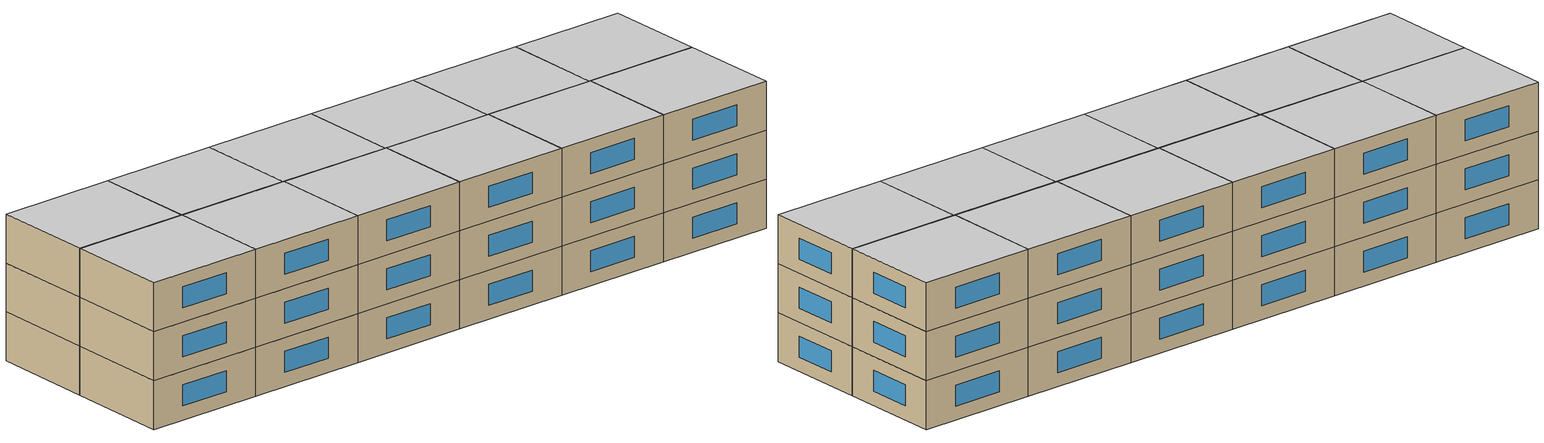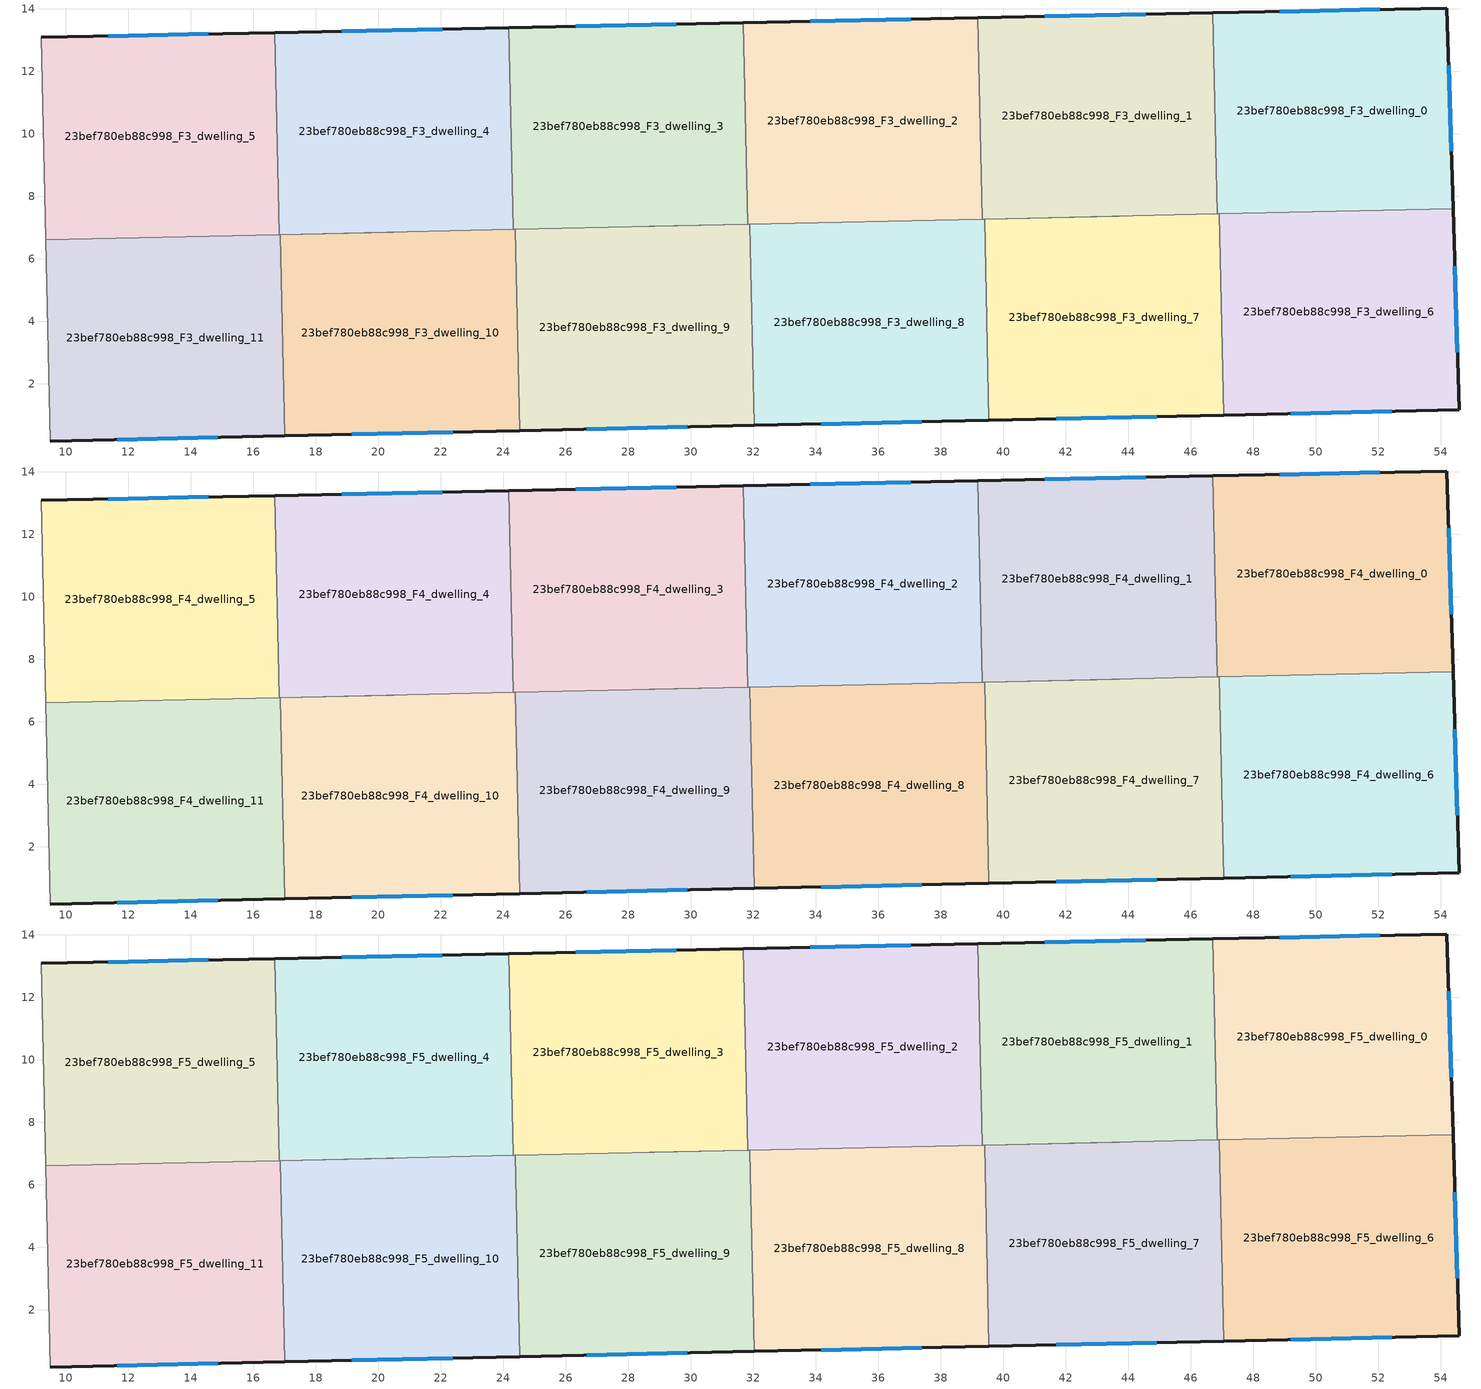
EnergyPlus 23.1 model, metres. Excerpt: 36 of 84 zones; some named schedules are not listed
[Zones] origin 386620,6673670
23bef780eb88c998_F3_dwelling_0
 floor to 23bef780eb88c998_F2_dwelling_0 (EU_floor_Construction): 54.2,14.03 54.4,7.6 46.84,7.44 46.7,13.87 z9
 wall outside (EU_wall_Construction): 54.4,7.6 54.2,14.03 46.7,13.87 z9:12
 wall to 23bef780eb88c998_F3_dwelling_1 (EU_wall_Construction): 46.7,13.87 46.84,7.44 z9:12
 wall to 23bef780eb88c998_F3_dwelling_6 (EU_wall_Construction): 46.91,7.44 54.4,7.6 z9:12
 wall to 23bef780eb88c998_F3_dwelling_7 (EU_wall_Construction): 46.84,7.44 46.91,7.44 z9:12
 window (EU_Window_Construction): 52.06,13.98 48.84,13.91 / 54.34,9.44 54.25,12.19 z9.86:11.14
23bef780eb88c998_F3_dwelling_1
 floor to 23bef780eb88c998_F2_dwelling_1 (EU_floor_Construction): 46.7,13.87 46.84,7.44 39.33,7.27 39.19,13.71 z9
 wall outside (EU_wall_Construction): 46.7,13.87 39.19,13.71 z9:12
 wall to 23bef780eb88c998_F3_dwelling_2 (EU_wall_Construction): 39.19,13.71 39.33,7.27 z9:12
 wall to 23bef780eb88c998_F3_dwelling_7 (EU_wall_Construction): 39.4,7.27 46.84,7.44 z9:12
 wall to 23bef780eb88c998_F3_dwelling_8 (EU_wall_Construction): 39.33,7.27 39.4,7.27 z9:12
 window (EU_Window_Construction): 44.56,13.82 41.34,13.76 z9.86:11.14
23bef780eb88c998_F3_dwelling_10
 floor to 23bef780eb88c998_F2_dwelling_10 (EU_floor_Construction): 24.39,6.94 24.53,0.5 17.02,0.34 16.88,6.78 z9
 wall outside (EU_wall_Construction): 17.02,0.34 24.53,0.5 z9:12
 wall to 23bef780eb88c998_F3_dwelling_11 (EU_wall_Construction): 16.88,6.78 17.02,0.34 z9:12
 wall to 23bef780eb88c998_F3_dwelling_9 (EU_wall_Construction): 24.53,0.5 24.39,6.94 z9:12
 wall to 23bef780eb88c998_F3_dwelling_4 (EU_wall_Construction): 24.33,6.94 16.88,6.78 z9:12
 wall to 23bef780eb88c998_F3_dwelling_3 (EU_wall_Construction): 24.39,6.94 24.33,6.94 z9:12
 window (EU_Window_Construction): 19.16,0.38 22.38,0.45 z9.86:11.14
23bef780eb88c998_F3_dwelling_11
 floor to 23bef780eb88c998_F2_dwelling_11 (EU_floor_Construction): 16.88,6.78 17.02,0.34 9.51,0.17 9.37,6.61 z9
 wall outside (EU_wall_Construction): 9.51,0.17 17.02,0.34 z9:12
 wall adiabatic (EU_wall_Construction): 9.37,6.61 9.51,0.17 / 20.51,6.86 16.88,6.78 / 20.51,6.86 16.88,6.78 z9:12
 wall to 23bef780eb88c998_F3_dwelling_5 (EU_wall_Construction): 16.84,6.78 9.37,6.61 z9:12
 wall to 23bef780eb88c998_F3_dwelling_4 (EU_wall_Construction): 16.88,6.78 16.84,6.78 z9:12
 window (EU_Window_Construction): 11.66,0.22 14.87,0.29 z9.86:11.14
23bef780eb88c998_F3_dwelling_2
 floor to 23bef780eb88c998_F2_dwelling_2 (EU_floor_Construction): 39.19,13.71 39.33,7.27 31.83,7.11 31.68,13.55 z9
 wall outside (EU_wall_Construction): 39.19,13.71 31.68,13.55 z9:12
 wall to 23bef780eb88c998_F3_dwelling_3 (EU_wall_Construction): 31.68,13.55 31.83,7.11 z9:12
 wall to 23bef780eb88c998_F3_dwelling_8 (EU_wall_Construction): 31.83,7.11 39.33,7.27 z9:12
 window (EU_Window_Construction): 37.04,13.67 33.83,13.6 z9.86:11.14
23bef780eb88c998_F3_dwelling_3
 floor to 23bef780eb88c998_F2_dwelling_3 (EU_floor_Construction): 31.68,13.55 31.83,7.11 24.33,6.94 24.19,13.4 z9
 wall outside (EU_wall_Construction): 31.68,13.55 24.19,13.4 z9:12
 wall to 23bef780eb88c998_F3_dwelling_4 (EU_wall_Construction): 24.19,13.4 24.33,6.94 z9:12
 wall to 23bef780eb88c998_F3_dwelling_9 (EU_wall_Construction): 24.39,6.94 31.83,7.11 z9:12
 window (EU_Window_Construction): 29.54,13.51 26.33,13.44 z9.86:11.14
23bef780eb88c998_F3_dwelling_4
 floor to 23bef780eb88c998_F2_dwelling_4 (EU_floor_Construction): 24.19,13.4 24.33,6.94 16.84,6.78 16.7,13.24 z9
 wall outside (EU_wall_Construction): 24.19,13.4 16.7,13.24 z9:12
 wall to 23bef780eb88c998_F3_dwelling_5 (EU_wall_Construction): 16.7,13.24 16.84,6.78 z9:12
 window (EU_Window_Construction): 22.05,13.35 18.84,13.28 z9.86:11.14
23bef780eb88c998_F3_dwelling_5
 floor to 23bef780eb88c998_F2_dwelling_5 (EU_floor_Construction): 16.7,13.24 16.84,6.78 9.37,6.61 9.22,13.08 z9
 wall outside (EU_wall_Construction): 16.7,13.24 9.22,13.08 z9:12
 wall adiabatic (EU_wall_Construction): 9.22,13.08 9.37,6.61 z9:12
 window (EU_Window_Construction): 14.56,13.2 11.36,13.13 z9.86:11.14
23bef780eb88c998_F3_dwelling_6
 floor to 23bef780eb88c998_F2_dwelling_6 (EU_floor_Construction): 54.4,7.6 54.59,1.16 47.06,1 46.91,7.44 z9
 wall outside (EU_wall_Construction): 47.06,1 54.59,1.16 54.4,7.6 z9:12
 wall to 23bef780eb88c998_F3_dwelling_7 (EU_wall_Construction): 46.91,7.44 47.06,1 z9:12
 window (EU_Window_Construction): 54.54,3 54.45,5.76 / 49.21,1.05 52.44,1.12 z9.86:11.14
23bef780eb88c998_F3_dwelling_7
 floor to 23bef780eb88c998_F2_dwelling_7 (EU_floor_Construction): 46.91,7.44 47.06,1 39.55,0.83 39.4,7.27 z9
 wall outside (EU_wall_Construction): 39.55,0.83 47.06,1 z9:12
 wall to 23bef780eb88c998_F3_dwelling_8 (EU_wall_Construction): 39.4,7.27 39.55,0.83 z9:12
 window (EU_Window_Construction): 41.69,0.88 44.91,0.95 z9.86:11.14
23bef780eb88c998_F3_dwelling_8
 floor to 23bef780eb88c998_F2_dwelling_8 (EU_floor_Construction): 39.4,7.27 39.55,0.83 32.04,0.67 31.9,7.11 z9
 wall outside (EU_wall_Construction): 32.04,0.67 39.55,0.83 z9:12
 wall to 23bef780eb88c998_F3_dwelling_9 (EU_wall_Construction): 31.83,7.11 31.9,7.11 32.04,0.67 z9:12
 wall adiabatic (EU_wall_Construction): 43.72,7.37 39.4,7.27 / 31.83,7.11 28.67,7.04 / 31.83,7.11 28.67,7.04 / 43.72,7.37 39.4,7.27 z9:12
 window (EU_Window_Construction): 34.18,0.71 37.4,0.79 z9.86:11.14
23bef780eb88c998_F3_dwelling_9
 floor to 23bef780eb88c998_F2_dwelling_9 (EU_floor_Construction): 31.9,7.11 32.04,0.67 24.53,0.5 24.39,6.94 z9
 wall outside (EU_wall_Construction): 24.53,0.5 32.04,0.67 z9:12
 window (EU_Window_Construction): 26.67,0.55 29.89,0.62 z9.86:11.14
23bef780eb88c998_F4_dwelling_0
 floor to 23bef780eb88c998_F3_dwelling_0 (EU_floor_Construction): 54.2,14.03 54.4,7.6 46.84,7.44 46.7,13.87 z12
 wall outside (EU_wall_Construction): 54.4,7.6 54.2,14.03 46.7,13.87 z12:15
 wall to 23bef780eb88c998_F4_dwelling_1 (EU_wall_Construction): 46.7,13.87 46.84,7.44 z12:15
 wall to 23bef780eb88c998_F4_dwelling_6 (EU_wall_Construction): 46.91,7.44 54.4,7.6 z12:15
 wall to 23bef780eb88c998_F4_dwelling_7 (EU_wall_Construction): 46.84,7.44 46.91,7.44 z12:15
 window (EU_Window_Construction): 52.06,13.98 48.84,13.91 / 54.34,9.44 54.25,12.19 z12.86:14.14
23bef780eb88c998_F4_dwelling_1
 floor to 23bef780eb88c998_F3_dwelling_1 (EU_floor_Construction): 46.7,13.87 46.84,7.44 39.33,7.27 39.19,13.71 z12
 wall outside (EU_wall_Construction): 46.7,13.87 39.19,13.71 z12:15
 wall to 23bef780eb88c998_F4_dwelling_2 (EU_wall_Construction): 39.19,13.71 39.33,7.27 z12:15
 wall to 23bef780eb88c998_F4_dwelling_7 (EU_wall_Construction): 39.4,7.27 46.84,7.44 z12:15
 wall to 23bef780eb88c998_F4_dwelling_8 (EU_wall_Construction): 39.33,7.27 39.4,7.27 z12:15
 window (EU_Window_Construction): 44.56,13.82 41.34,13.76 z12.86:14.14
23bef780eb88c998_F4_dwelling_10
 floor to 23bef780eb88c998_F3_dwelling_10 (EU_floor_Construction): 24.39,6.94 24.53,0.5 17.02,0.34 16.88,6.78 z12
 wall outside (EU_wall_Construction): 17.02,0.34 24.53,0.5 z12:15
 wall to 23bef780eb88c998_F4_dwelling_11 (EU_wall_Construction): 16.88,6.78 17.02,0.34 z12:15
 wall to 23bef780eb88c998_F4_dwelling_9 (EU_wall_Construction): 24.53,0.5 24.39,6.94 z12:15
 wall to 23bef780eb88c998_F4_dwelling_4 (EU_wall_Construction): 24.33,6.94 16.88,6.78 z12:15
 wall to 23bef780eb88c998_F4_dwelling_3 (EU_wall_Construction): 24.39,6.94 24.33,6.94 z12:15
 window (EU_Window_Construction): 19.16,0.38 22.38,0.45 z12.86:14.14
23bef780eb88c998_F4_dwelling_11
 floor to 23bef780eb88c998_F3_dwelling_11 (EU_floor_Construction): 16.88,6.78 17.02,0.34 9.51,0.17 9.37,6.61 z12
 wall outside (EU_wall_Construction): 9.51,0.17 17.02,0.34 z12:15
 wall adiabatic (EU_wall_Construction): 9.37,6.61 9.51,0.17 / 20.51,6.86 16.88,6.78 / 20.51,6.86 16.88,6.78 z12:15
 wall to 23bef780eb88c998_F4_dwelling_5 (EU_wall_Construction): 16.84,6.78 9.37,6.61 z12:15
 wall to 23bef780eb88c998_F4_dwelling_4 (EU_wall_Construction): 16.88,6.78 16.84,6.78 z12:15
 window (EU_Window_Construction): 11.66,0.22 14.87,0.29 z12.86:14.14
23bef780eb88c998_F4_dwelling_2
 floor to 23bef780eb88c998_F3_dwelling_2 (EU_floor_Construction): 39.19,13.71 39.33,7.27 31.83,7.11 31.68,13.55 z12
 wall outside (EU_wall_Construction): 39.19,13.71 31.68,13.55 z12:15
 wall to 23bef780eb88c998_F4_dwelling_3 (EU_wall_Construction): 31.68,13.55 31.83,7.11 z12:15
 wall to 23bef780eb88c998_F4_dwelling_8 (EU_wall_Construction): 31.83,7.11 39.33,7.27 z12:15
 window (EU_Window_Construction): 37.04,13.67 33.83,13.6 z12.86:14.14
23bef780eb88c998_F4_dwelling_3
 floor to 23bef780eb88c998_F3_dwelling_3 (EU_floor_Construction): 31.68,13.55 31.83,7.11 24.33,6.94 24.19,13.4 z12
 wall outside (EU_wall_Construction): 31.68,13.55 24.19,13.4 z12:15
 wall to 23bef780eb88c998_F4_dwelling_4 (EU_wall_Construction): 24.19,13.4 24.33,6.94 z12:15
 wall to 23bef780eb88c998_F4_dwelling_9 (EU_wall_Construction): 24.39,6.94 31.83,7.11 z12:15
 window (EU_Window_Construction): 29.54,13.51 26.33,13.44 z12.86:14.14
23bef780eb88c998_F4_dwelling_4
 floor to 23bef780eb88c998_F3_dwelling_4 (EU_floor_Construction): 24.19,13.4 24.33,6.94 16.84,6.78 16.7,13.24 z12
 wall outside (EU_wall_Construction): 24.19,13.4 16.7,13.24 z12:15
 wall to 23bef780eb88c998_F4_dwelling_5 (EU_wall_Construction): 16.7,13.24 16.84,6.78 z12:15
 window (EU_Window_Construction): 22.05,13.35 18.84,13.28 z12.86:14.14
23bef780eb88c998_F4_dwelling_5
 floor to 23bef780eb88c998_F3_dwelling_5 (EU_floor_Construction): 16.7,13.24 16.84,6.78 9.37,6.61 9.22,13.08 z12
 wall outside (EU_wall_Construction): 16.7,13.24 9.22,13.08 z12:15
 wall adiabatic (EU_wall_Construction): 9.22,13.08 9.37,6.61 z12:15
 window (EU_Window_Construction): 14.56,13.2 11.36,13.13 z12.86:14.14
23bef780eb88c998_F4_dwelling_6
 floor to 23bef780eb88c998_F3_dwelling_6 (EU_floor_Construction): 54.4,7.6 54.59,1.16 47.06,1 46.91,7.44 z12
 wall outside (EU_wall_Construction): 47.06,1 54.59,1.16 54.4,7.6 z12:15
 wall to 23bef780eb88c998_F4_dwelling_7 (EU_wall_Construction): 46.91,7.44 47.06,1 z12:15
 window (EU_Window_Construction): 54.54,3 54.45,5.76 / 49.21,1.05 52.44,1.12 z12.86:14.14
23bef780eb88c998_F4_dwelling_7
 floor to 23bef780eb88c998_F3_dwelling_7 (EU_floor_Construction): 46.91,7.44 47.06,1 39.55,0.83 39.4,7.27 z12
 wall outside (EU_wall_Construction): 39.55,0.83 47.06,1 z12:15
 wall to 23bef780eb88c998_F4_dwelling_8 (EU_wall_Construction): 39.4,7.27 39.55,0.83 z12:15
 window (EU_Window_Construction): 41.69,0.88 44.91,0.95 z12.86:14.14
23bef780eb88c998_F4_dwelling_8
 floor to 23bef780eb88c998_F3_dwelling_8 (EU_floor_Construction): 39.4,7.27 39.55,0.83 32.04,0.67 31.9,7.11 z12
 wall outside (EU_wall_Construction): 32.04,0.67 39.55,0.83 z12:15
 wall to 23bef780eb88c998_F4_dwelling_9 (EU_wall_Construction): 31.83,7.11 31.9,7.11 32.04,0.67 z12:15
 wall adiabatic (EU_wall_Construction): 43.72,7.37 39.4,7.27 / 31.83,7.11 28.67,7.04 / 31.83,7.11 28.67,7.04 / 43.72,7.37 39.4,7.27 z12:15
 window (EU_Window_Construction): 34.18,0.71 37.4,0.79 z12.86:14.14
23bef780eb88c998_F4_dwelling_9
 floor to 23bef780eb88c998_F3_dwelling_9 (EU_floor_Construction): 31.9,7.11 32.04,0.67 24.53,0.5 24.39,6.94 z12
 wall outside (EU_wall_Construction): 24.53,0.5 32.04,0.67 z12:15
 window (EU_Window_Construction): 26.67,0.55 29.89,0.62 z12.86:14.14
23bef780eb88c998_F5_dwelling_0
 floor to 23bef780eb88c998_F4_dwelling_0 (EU_floor_Construction): 54.2,14.03 54.4,7.6 46.84,7.44 46.7,13.87 z15
 wall outside (EU_wall_Construction): 54.4,7.6 54.2,14.03 46.7,13.87 z15:18
 wall to 23bef780eb88c998_F5_dwelling_1 (EU_wall_Construction): 46.7,13.87 46.84,7.44 z15:18
 wall to 23bef780eb88c998_F5_dwelling_6 (EU_wall_Construction): 46.91,7.44 54.4,7.6 z15:18
 wall to 23bef780eb88c998_F5_dwelling_7 (EU_wall_Construction): 46.84,7.44 46.91,7.44 z15:18
 window (EU_Window_Construction): 52.06,13.98 48.84,13.91 / 54.34,9.44 54.25,12.19 z15.86:17.14
 ceiling to 23bef780eb88c998_F6_dwelling_0 (EU_floor_Construction): 54.4,7.6 54.2,14.03 46.7,13.87 46.84,7.44 z18
23bef780eb88c998_F5_dwelling_1
 floor to 23bef780eb88c998_F4_dwelling_1 (EU_floor_Construction): 46.7,13.87 46.84,7.44 39.33,7.27 39.19,13.71 z15
 wall outside (EU_wall_Construction): 46.7,13.87 39.19,13.71 z15:18
 wall to 23bef780eb88c998_F5_dwelling_2 (EU_wall_Construction): 39.19,13.71 39.33,7.27 z15:18
 wall to 23bef780eb88c998_F5_dwelling_7 (EU_wall_Construction): 39.4,7.27 46.84,7.44 z15:18
 wall to 23bef780eb88c998_F5_dwelling_8 (EU_wall_Construction): 39.33,7.27 39.4,7.27 z15:18
 window (EU_Window_Construction): 44.56,13.82 41.34,13.76 z15.86:17.14
 ceiling to 23bef780eb88c998_F6_dwelling_1 (EU_floor_Construction): 46.84,7.44 46.7,13.87 39.19,13.71 39.33,7.27 z18
23bef780eb88c998_F5_dwelling_10
 floor to 23bef780eb88c998_F4_dwelling_10 (EU_floor_Construction): 24.39,6.94 24.53,0.5 17.02,0.34 16.88,6.78 z15
 wall outside (EU_wall_Construction): 17.02,0.34 24.53,0.5 z15:18
 wall to 23bef780eb88c998_F5_dwelling_11 (EU_wall_Construction): 16.88,6.78 17.02,0.34 z15:18
 wall to 23bef780eb88c998_F5_dwelling_9 (EU_wall_Construction): 24.53,0.5 24.39,6.94 z15:18
 wall to 23bef780eb88c998_F5_dwelling_4 (EU_wall_Construction): 24.33,6.94 16.88,6.78 z15:18
 wall to 23bef780eb88c998_F5_dwelling_3 (EU_wall_Construction): 24.39,6.94 24.33,6.94 z15:18
 window (EU_Window_Construction): 19.16,0.38 22.38,0.45 z15.86:17.14
 ceiling to 23bef780eb88c998_F6_dwelling_10 (EU_floor_Construction): 24.53,0.5 24.39,6.94 16.88,6.78 17.02,0.34 z18
23bef780eb88c998_F5_dwelling_11
 floor to 23bef780eb88c998_F4_dwelling_11 (EU_floor_Construction): 16.88,6.78 17.02,0.34 9.51,0.17 9.37,6.61 z15
 wall outside (EU_wall_Construction): 9.51,0.17 17.02,0.34 z15:18
 wall adiabatic (EU_wall_Construction): 9.37,6.61 9.51,0.17 / 20.51,6.86 16.88,6.78 / 20.51,6.86 16.88,6.78 z15:18
 wall to 23bef780eb88c998_F5_dwelling_5 (EU_wall_Construction): 16.84,6.78 9.37,6.61 z15:18
 wall to 23bef780eb88c998_F5_dwelling_4 (EU_wall_Construction): 16.88,6.78 16.84,6.78 z15:18
 window (EU_Window_Construction): 11.66,0.22 14.87,0.29 z15.86:17.14
 ceiling to 23bef780eb88c998_F6_dwelling_11 (EU_floor_Construction): 17.02,0.34 16.88,6.78 9.37,6.61 9.51,0.17 z18
23bef780eb88c998_F5_dwelling_2
 floor to 23bef780eb88c998_F4_dwelling_2 (EU_floor_Construction): 39.19,13.71 39.33,7.27 31.83,7.11 31.68,13.55 z15
 wall outside (EU_wall_Construction): 39.19,13.71 31.68,13.55 z15:18
 wall to 23bef780eb88c998_F5_dwelling_3 (EU_wall_Construction): 31.68,13.55 31.83,7.11 z15:18
 wall to 23bef780eb88c998_F5_dwelling_8 (EU_wall_Construction): 31.83,7.11 39.33,7.27 z15:18
 window (EU_Window_Construction): 37.04,13.67 33.83,13.6 z15.86:17.14
 ceiling to 23bef780eb88c998_F6_dwelling_2 (EU_floor_Construction): 39.33,7.27 39.19,13.71 31.68,13.55 31.83,7.11 z18
23bef780eb88c998_F5_dwelling_3
 floor to 23bef780eb88c998_F4_dwelling_3 (EU_floor_Construction): 31.68,13.55 31.83,7.11 24.33,6.94 24.19,13.4 z15
 wall outside (EU_wall_Construction): 31.68,13.55 24.19,13.4 z15:18
 wall to 23bef780eb88c998_F5_dwelling_4 (EU_wall_Construction): 24.19,13.4 24.33,6.94 z15:18
 wall to 23bef780eb88c998_F5_dwelling_9 (EU_wall_Construction): 24.39,6.94 31.83,7.11 z15:18
 window (EU_Window_Construction): 29.54,13.51 26.33,13.44 z15.86:17.14
 ceiling to 23bef780eb88c998_F6_dwelling_3 (EU_floor_Construction): 31.83,7.11 31.68,13.55 24.19,13.4 24.33,6.94 z18
23bef780eb88c998_F5_dwelling_4
 floor to 23bef780eb88c998_F4_dwelling_4 (EU_floor_Construction): 24.19,13.4 24.33,6.94 16.84,6.78 16.7,13.24 z15
 wall outside (EU_wall_Construction): 24.19,13.4 16.7,13.24 z15:18
 wall to 23bef780eb88c998_F5_dwelling_5 (EU_wall_Construction): 16.7,13.24 16.84,6.78 z15:18
 window (EU_Window_Construction): 22.05,13.35 18.84,13.28 z15.86:17.14
 ceiling to 23bef780eb88c998_F6_dwelling_4 (EU_floor_Construction): 24.33,6.94 24.19,13.4 16.7,13.24 16.84,6.78 z18
23bef780eb88c998_F5_dwelling_5
 floor to 23bef780eb88c998_F4_dwelling_5 (EU_floor_Construction): 16.7,13.24 16.84,6.78 9.37,6.61 9.22,13.08 z15
 wall outside (EU_wall_Construction): 16.7,13.24 9.22,13.08 z15:18
 wall adiabatic (EU_wall_Construction): 9.22,13.08 9.37,6.61 z15:18
 window (EU_Window_Construction): 14.56,13.2 11.36,13.13 z15.86:17.14
 ceiling to 23bef780eb88c998_F6_dwelling_5 (EU_floor_Construction): 16.84,6.78 16.7,13.24 9.22,13.08 9.37,6.61 z18
23bef780eb88c998_F5_dwelling_6
 floor to 23bef780eb88c998_F4_dwelling_6 (EU_floor_Construction): 54.4,7.6 54.59,1.16 47.06,1 46.91,7.44 z15
 wall outside (EU_wall_Construction): 47.06,1 54.59,1.16 54.4,7.6 z15:18
 wall to 23bef780eb88c998_F5_dwelling_7 (EU_wall_Construction): 46.91,7.44 47.06,1 z15:18
 window (EU_Window_Construction): 54.54,3 54.45,5.76 / 49.21,1.05 52.44,1.12 z15.86:17.14
 ceiling to 23bef780eb88c998_F6_dwelling_6 (EU_floor_Construction): 54.59,1.16 54.4,7.6 46.91,7.44 47.06,1 z18
23bef780eb88c998_F5_dwelling_7
 floor to 23bef780eb88c998_F4_dwelling_7 (EU_floor_Construction): 46.91,7.44 47.06,1 39.55,0.83 39.4,7.27 z15
 wall outside (EU_wall_Construction): 39.55,0.83 47.06,1 z15:18
 wall to 23bef780eb88c998_F5_dwelling_8 (EU_wall_Construction): 39.4,7.27 39.55,0.83 z15:18
 window (EU_Window_Construction): 41.69,0.88 44.91,0.95 z15.86:17.14
 ceiling to 23bef780eb88c998_F6_dwelling_7 (EU_floor_Construction): 47.06,1 46.91,7.44 39.4,7.27 39.55,0.83 z18
23bef780eb88c998_F5_dwelling_8
 floor to 23bef780eb88c998_F4_dwelling_8 (EU_floor_Construction): 39.4,7.27 39.55,0.83 32.04,0.67 31.9,7.11 z15
 wall outside (EU_wall_Construction): 32.04,0.67 39.55,0.83 z15:18
 wall to 23bef780eb88c998_F5_dwelling_9 (EU_wall_Construction): 31.83,7.11 31.9,7.11 32.04,0.67 z15:18
 wall adiabatic (EU_wall_Construction): 43.72,7.37 39.4,7.27 / 31.83,7.11 28.67,7.04 / 31.83,7.11 28.67,7.04 / 43.72,7.37 39.4,7.27 z15:18
 window (EU_Window_Construction): 34.18,0.71 37.4,0.79 z15.86:17.14
 ceiling to 23bef780eb88c998_F6_dwelling_8 (EU_floor_Construction): 39.55,0.83 39.4,7.27 31.9,7.11 32.04,0.67 z18
23bef780eb88c998_F5_dwelling_9
 floor to 23bef780eb88c998_F4_dwelling_9 (EU_floor_Construction): 31.9,7.11 32.04,0.67 24.53,0.5 24.39,6.94 z15
 wall outside (EU_wall_Construction): 24.53,0.5 32.04,0.67 z15:18
 window (EU_Window_Construction): 26.67,0.55 29.89,0.62 z15.86:17.14
 ceiling to 23bef780eb88c998_F6_dwelling_9 (EU_floor_Construction): 32.04,0.67 31.9,7.11 24.39,6.94 24.53,0.5 z18
[Building]
EU S2 Campaign: North Axis=0; Terrain=City; Solar Distribution=FullExterior
[Site:Location]
Helsinki-Vantaa.AP: Latitude=60.317; Longitude=24.963; Time Zone=2; Elevation=54.6
[SizingPeriod:WeatherFileDays]
AnnualSizingPeriod: Begin Month=1; Begin Day of Month=1; End Month=12; End Day of Month=31; Day of Week for Start Day=Monday; Use Weather File Daylight Saving Period=No; Use Weather File Rain and Snow Indicators=No
[MATERIAL]
EU_InternalMass_Material: Roughness=MediumRough; Thickness=0.1; Conductivity=1; Density=1800; Specific Heat=900; Thermal Absorptance=0.9; Solar Absorptance=0.7; Visible Absorptance=0.7
[MATERIAL:NOMASS] Roughness=MediumRough; Thermal Absorptance=0.9; Solar Absorptance=0.7; Visible Absorptance=0.7
Name | Thermal Resistance
EU_wall_NoMass | 1.10183
EU_floor_NoMass | 1.70606
[WINDOWMATERIAL:SIMPLEGLAZINGSYSTEM]
EU_Window_SimpleGlazing: UFactor=3.11035; Solar Heat Gain Coefficient=0.8; Visible Transmittance=0.8
[CONSTRUCTION]
EU_wall_Construction: EU_wall_NoMass
EU_floor_Construction: EU_floor_NoMass
EU_Window_Construction: EU_Window_SimpleGlazing
EU_InternalMass_Construction: EU_InternalMass_Material
[ZONE] Type=1; Multiplier=1; Ceiling Height=autocalculate; Floor Area=autocalculate; Part of Total Floor Area=Yes
Name | Volume
23bef780eb88c998_F3_dwelling_0; 23bef780eb88c998_F4_dwelling_0; 23bef780eb88c998_F5_dwelling_0; 23bef780eb88c998_F3_dwelling_2; 23bef780eb88c998_F4_dwelling_2; 23bef780eb88c998_F5_dwelling_2 | 145.155
23bef780eb88c998_F3_dwelling_1; 23bef780eb88c998_F4_dwelling_1; 23bef780eb88c998_F5_dwelling_1 | 145.17
23bef780eb88c998_F3_dwelling_10; 23bef780eb88c998_F4_dwelling_10; 23bef780eb88c998_F5_dwelling_10 | 145.145
23bef780eb88c998_F3_dwelling_11; 23bef780eb88c998_F4_dwelling_11; 23bef780eb88c998_F5_dwelling_11 | 145.158
23bef780eb88c998_F3_dwelling_3; 23bef780eb88c998_F4_dwelling_3; 23bef780eb88c998_F5_dwelling_3 | 145.164
23bef780eb88c998_F3_dwelling_4; 23bef780eb88c998_F4_dwelling_4; 23bef780eb88c998_F5_dwelling_4 | 145.159
23bef780eb88c998_F3_dwelling_5; 23bef780eb88c998_F4_dwelling_5; 23bef780eb88c998_F5_dwelling_5 | 145.162
23bef780eb88c998_F3_dwelling_6; 23bef780eb88c998_F4_dwelling_6; 23bef780eb88c998_F5_dwelling_6 | 145.147
23bef780eb88c998_F3_dwelling_7; 23bef780eb88c998_F4_dwelling_7; 23bef780eb88c998_F5_dwelling_7; 23bef780eb88c998_F3_dwelling_9; 23bef780eb88c998_F4_dwelling_9; 23bef780eb88c998_F5_dwelling_9 | 145.154
23bef780eb88c998_F3_dwelling_8; 23bef780eb88c998_F4_dwelling_8; 23bef780eb88c998_F5_dwelling_8 | 145.123
[INTERNALMASS] Construction=EU_InternalMass_Construction
Name | Zone or ZoneList | Surface Area
23bef780eb88c998_F3_dwelling_0_EU_InternalMass | 23bef780eb88c998_F3_dwelling_0 | 48.3852
23bef780eb88c998_F3_dwelling_1_EU_InternalMass | 23bef780eb88c998_F3_dwelling_1 | 48.3899
23bef780eb88c998_F3_dwelling_2_EU_InternalMass | 23bef780eb88c998_F3_dwelling_2 | 48.3851
23bef780eb88c998_F3_dwelling_3_EU_InternalMass | 23bef780eb88c998_F3_dwelling_3 | 48.3877
23bef780eb88c998_F3_dwelling_4_EU_InternalMass | 23bef780eb88c998_F3_dwelling_4 | 48.3863
23bef780eb88c998_F3_dwelling_5_EU_InternalMass | 23bef780eb88c998_F3_dwelling_5 | 48.3876
23bef780eb88c998_F3_dwelling_6_EU_InternalMass | 23bef780eb88c998_F3_dwelling_6 | 48.3823
23bef780eb88c998_F3_dwelling_7_EU_InternalMass | 23bef780eb88c998_F3_dwelling_7 | 48.3841
23bef780eb88c998_F3_dwelling_8_EU_InternalMass | 23bef780eb88c998_F3_dwelling_8 | 48.3811
23bef780eb88c998_F3_dwelling_9_EU_InternalMass | 23bef780eb88c998_F3_dwelling_9 | 48.3845
23bef780eb88c998_F3_dwelling_10_EU_InternalMass | 23bef780eb88c998_F3_dwelling_10 | 48.3815
23bef780eb88c998_F3_dwelling_11_EU_InternalMass | 23bef780eb88c998_F3_dwelling_11 | 48.3887
23bef780eb88c998_F4_dwelling_0_EU_InternalMass | 23bef780eb88c998_F4_dwelling_0 | 48.3852
23bef780eb88c998_F4_dwelling_1_EU_InternalMass | 23bef780eb88c998_F4_dwelling_1 | 48.3899
23bef780eb88c998_F4_dwelling_2_EU_InternalMass | 23bef780eb88c998_F4_dwelling_2 | 48.3851
23bef780eb88c998_F4_dwelling_3_EU_InternalMass | 23bef780eb88c998_F4_dwelling_3 | 48.3877
23bef780eb88c998_F4_dwelling_4_EU_InternalMass | 23bef780eb88c998_F4_dwelling_4 | 48.3863
23bef780eb88c998_F4_dwelling_5_EU_InternalMass | 23bef780eb88c998_F4_dwelling_5 | 48.3876
23bef780eb88c998_F4_dwelling_6_EU_InternalMass | 23bef780eb88c998_F4_dwelling_6 | 48.3823
23bef780eb88c998_F4_dwelling_7_EU_InternalMass | 23bef780eb88c998_F4_dwelling_7 | 48.3841
23bef780eb88c998_F4_dwelling_8_EU_InternalMass | 23bef780eb88c998_F4_dwelling_8 | 48.3811
23bef780eb88c998_F4_dwelling_9_EU_InternalMass | 23bef780eb88c998_F4_dwelling_9 | 48.3845
23bef780eb88c998_F4_dwelling_10_EU_InternalMass | 23bef780eb88c998_F4_dwelling_10 | 48.3815
23bef780eb88c998_F4_dwelling_11_EU_InternalMass | 23bef780eb88c998_F4_dwelling_11 | 48.3887
23bef780eb88c998_F5_dwelling_0_EU_InternalMass | 23bef780eb88c998_F5_dwelling_0 | 48.3852
23bef780eb88c998_F5_dwelling_1_EU_InternalMass | 23bef780eb88c998_F5_dwelling_1 | 48.3899
23bef780eb88c998_F5_dwelling_2_EU_InternalMass | 23bef780eb88c998_F5_dwelling_2 | 48.3851
23bef780eb88c998_F5_dwelling_3_EU_InternalMass | 23bef780eb88c998_F5_dwelling_3 | 48.3877
23bef780eb88c998_F5_dwelling_4_EU_InternalMass | 23bef780eb88c998_F5_dwelling_4 | 48.3863
23bef780eb88c998_F5_dwelling_5_EU_InternalMass | 23bef780eb88c998_F5_dwelling_5 | 48.3876
23bef780eb88c998_F5_dwelling_6_EU_InternalMass | 23bef780eb88c998_F5_dwelling_6 | 48.3823
23bef780eb88c998_F5_dwelling_7_EU_InternalMass | 23bef780eb88c998_F5_dwelling_7 | 48.3841
23bef780eb88c998_F5_dwelling_8_EU_InternalMass | 23bef780eb88c998_F5_dwelling_8 | 48.3811
23bef780eb88c998_F5_dwelling_9_EU_InternalMass | 23bef780eb88c998_F5_dwelling_9 | 48.3845
23bef780eb88c998_F5_dwelling_10_EU_InternalMass | 23bef780eb88c998_F5_dwelling_10 | 48.3815
23bef780eb88c998_F5_dwelling_11_EU_InternalMass | 23bef780eb88c998_F5_dwelling_11 | 48.3887
[OTHEREQUIPMENT] Fuel Type=Electricity; Design Level Calculation Method=Watts/Area; Power per Zone Floor Area=1; Fraction Latent=0; Fraction Radiant=0; Fraction Lost=0; Carbon Dioxide Generation Rate=0; EndUse Subcategory=EU_Step8_InternalGains
Name | Zone or ZoneList or Space or SpaceList | Schedule
EU_Step8_InternalGain_23bef780eb88c998_F3_dwelling_0_f000 | 23bef780eb88c998_F3_dwelling_0 | EU_Step8_GainSchedule_23bef780eb88c998_F3_dwelling_0_f000
EU_Step8_InternalGain_23bef780eb88c998_F3_dwelling_1_f000 | 23bef780eb88c998_F3_dwelling_1 | EU_Step8_GainSchedule_23bef780eb88c998_F3_dwelling_1_f000
EU_Step8_InternalGain_23bef780eb88c998_F3_dwelling_2_f000 | 23bef780eb88c998_F3_dwelling_2 | EU_Step8_GainSchedule_23bef780eb88c998_F3_dwelling_2_f000
EU_Step8_InternalGain_23bef780eb88c998_F3_dwelling_3_f000 | 23bef780eb88c998_F3_dwelling_3 | EU_Step8_GainSchedule_23bef780eb88c998_F3_dwelling_3_f000
EU_Step8_InternalGain_23bef780eb88c998_F3_dwelling_4_f000 | 23bef780eb88c998_F3_dwelling_4 | EU_Step8_GainSchedule_23bef780eb88c998_F3_dwelling_4_f000
EU_Step8_InternalGain_23bef780eb88c998_F3_dwelling_5_f000 | 23bef780eb88c998_F3_dwelling_5 | EU_Step8_GainSchedule_23bef780eb88c998_F3_dwelling_5_f000
EU_Step8_InternalGain_23bef780eb88c998_F3_dwelling_6_f000 | 23bef780eb88c998_F3_dwelling_6 | EU_Step8_GainSchedule_23bef780eb88c998_F3_dwelling_6_f000
EU_Step8_InternalGain_23bef780eb88c998_F3_dwelling_7_f000 | 23bef780eb88c998_F3_dwelling_7 | EU_Step8_GainSchedule_23bef780eb88c998_F3_dwelling_7_f000
EU_Step8_InternalGain_23bef780eb88c998_F3_dwelling_8_f000 | 23bef780eb88c998_F3_dwelling_8 | EU_Step8_GainSchedule_23bef780eb88c998_F3_dwelling_8_f000
EU_Step8_InternalGain_23bef780eb88c998_F3_dwelling_9_f000 | 23bef780eb88c998_F3_dwelling_9 | EU_Step8_GainSchedule_23bef780eb88c998_F3_dwelling_9_f000
EU_Step8_InternalGain_23bef780eb88c998_F3_dwelling_10_f000 | 23bef780eb88c998_F3_dwelling_10 | EU_Step8_GainSchedule_23bef780eb88c998_F3_dwelling_10_f000
EU_Step8_InternalGain_23bef780eb88c998_F3_dwelling_11_f000 | 23bef780eb88c998_F3_dwelling_11 | EU_Step8_GainSchedule_23bef780eb88c998_F3_dwelling_11_f000
EU_Step8_InternalGain_23bef780eb88c998_F4_dwelling_0_f000 | 23bef780eb88c998_F4_dwelling_0 | EU_Step8_GainSchedule_23bef780eb88c998_F4_dwelling_0_f000
EU_Step8_InternalGain_23bef780eb88c998_F4_dwelling_1_f000 | 23bef780eb88c998_F4_dwelling_1 | EU_Step8_GainSchedule_23bef780eb88c998_F4_dwelling_1_f000
EU_Step8_InternalGain_23bef780eb88c998_F4_dwelling_2_f000 | 23bef780eb88c998_F4_dwelling_2 | EU_Step8_GainSchedule_23bef780eb88c998_F4_dwelling_2_f000
EU_Step8_InternalGain_23bef780eb88c998_F4_dwelling_3_f000 | 23bef780eb88c998_F4_dwelling_3 | EU_Step8_GainSchedule_23bef780eb88c998_F4_dwelling_3_f000
EU_Step8_InternalGain_23bef780eb88c998_F4_dwelling_4_f000 | 23bef780eb88c998_F4_dwelling_4 | EU_Step8_GainSchedule_23bef780eb88c998_F4_dwelling_4_f000
EU_Step8_InternalGain_23bef780eb88c998_F4_dwelling_5_f000 | 23bef780eb88c998_F4_dwelling_5 | EU_Step8_GainSchedule_23bef780eb88c998_F4_dwelling_5_f000
EU_Step8_InternalGain_23bef780eb88c998_F4_dwelling_6_f000 | 23bef780eb88c998_F4_dwelling_6 | EU_Step8_GainSchedule_23bef780eb88c998_F4_dwelling_6_f000
EU_Step8_InternalGain_23bef780eb88c998_F4_dwelling_7_f000 | 23bef780eb88c998_F4_dwelling_7 | EU_Step8_GainSchedule_23bef780eb88c998_F4_dwelling_7_f000
EU_Step8_InternalGain_23bef780eb88c998_F4_dwelling_8_f000 | 23bef780eb88c998_F4_dwelling_8 | EU_Step8_GainSchedule_23bef780eb88c998_F4_dwelling_8_f000
EU_Step8_InternalGain_23bef780eb88c998_F4_dwelling_9_f000 | 23bef780eb88c998_F4_dwelling_9 | EU_Step8_GainSchedule_23bef780eb88c998_F4_dwelling_9_f000
EU_Step8_InternalGain_23bef780eb88c998_F4_dwelling_10_f000 | 23bef780eb88c998_F4_dwelling_10 | EU_Step8_GainSchedule_23bef780eb88c998_F4_dwelling_10_f000
EU_Step8_InternalGain_23bef780eb88c998_F4_dwelling_11_f000 | 23bef780eb88c998_F4_dwelling_11 | EU_Step8_GainSchedule_23bef780eb88c998_F4_dwelling_11_f000
EU_Step8_InternalGain_23bef780eb88c998_F5_dwelling_0_f000 | 23bef780eb88c998_F5_dwelling_0 | EU_Step8_GainSchedule_23bef780eb88c998_F5_dwelling_0_f000
EU_Step8_InternalGain_23bef780eb88c998_F5_dwelling_1_f000 | 23bef780eb88c998_F5_dwelling_1 | EU_Step8_GainSchedule_23bef780eb88c998_F5_dwelling_1_f000
EU_Step8_InternalGain_23bef780eb88c998_F5_dwelling_2_f000 | 23bef780eb88c998_F5_dwelling_2 | EU_Step8_GainSchedule_23bef780eb88c998_F5_dwelling_2_f000
EU_Step8_InternalGain_23bef780eb88c998_F5_dwelling_3_f000 | 23bef780eb88c998_F5_dwelling_3 | EU_Step8_GainSchedule_23bef780eb88c998_F5_dwelling_3_f000
EU_Step8_InternalGain_23bef780eb88c998_F5_dwelling_4_f000 | 23bef780eb88c998_F5_dwelling_4 | EU_Step8_GainSchedule_23bef780eb88c998_F5_dwelling_4_f000
EU_Step8_InternalGain_23bef780eb88c998_F5_dwelling_5_f000 | 23bef780eb88c998_F5_dwelling_5 | EU_Step8_GainSchedule_23bef780eb88c998_F5_dwelling_5_f000
EU_Step8_InternalGain_23bef780eb88c998_F5_dwelling_6_f000 | 23bef780eb88c998_F5_dwelling_6 | EU_Step8_GainSchedule_23bef780eb88c998_F5_dwelling_6_f000
EU_Step8_InternalGain_23bef780eb88c998_F5_dwelling_7_f000 | 23bef780eb88c998_F5_dwelling_7 | EU_Step8_GainSchedule_23bef780eb88c998_F5_dwelling_7_f000
EU_Step8_InternalGain_23bef780eb88c998_F5_dwelling_8_f000 | 23bef780eb88c998_F5_dwelling_8 | EU_Step8_GainSchedule_23bef780eb88c998_F5_dwelling_8_f000
EU_Step8_InternalGain_23bef780eb88c998_F5_dwelling_9_f000 | 23bef780eb88c998_F5_dwelling_9 | EU_Step8_GainSchedule_23bef780eb88c998_F5_dwelling_9_f000
EU_Step8_InternalGain_23bef780eb88c998_F5_dwelling_10_f000 | 23bef780eb88c998_F5_dwelling_10 | EU_Step8_GainSchedule_23bef780eb88c998_F5_dwelling_10_f000
EU_Step8_InternalGain_23bef780eb88c998_F5_dwelling_11_f000 | 23bef780eb88c998_F5_dwelling_11 | EU_Step8_GainSchedule_23bef780eb88c998_F5_dwelling_11_f000
[ZONEVENTILATION:DESIGNFLOWRATE] Schedule=EU_AlwaysOn; Design Flow Rate Calculation Method=AirChanges/Hour; Air Changes per Hour=0.756316; Ventilation Type=Natural; Fan Pressure Rise=0; Fan Total Efficiency=1; Constant Term Coefficient=1; Temperature Term Coefficient=0; Velocity Term Coefficient=0; Velocity Squared Term Coefficient=0; Minimum Indoor Temperature=-100; Maximum Indoor Temperature=100; Delta Temperature=-100; Minimum Outdoor Temperature=-100; Maximum Outdoor Temperature=100; Maximum Wind Speed=40
Name | Zone or ZoneList or Space or SpaceList
EU_ConstantAir_23bef780eb88c998_F3_dwelling_0 | 23bef780eb88c998_F3_dwelling_0
EU_ConstantAir_23bef780eb88c998_F3_dwelling_1 | 23bef780eb88c998_F3_dwelling_1
EU_ConstantAir_23bef780eb88c998_F3_dwelling_2 | 23bef780eb88c998_F3_dwelling_2
EU_ConstantAir_23bef780eb88c998_F3_dwelling_3 | 23bef780eb88c998_F3_dwelling_3
EU_ConstantAir_23bef780eb88c998_F3_dwelling_4 | 23bef780eb88c998_F3_dwelling_4
EU_ConstantAir_23bef780eb88c998_F3_dwelling_5 | 23bef780eb88c998_F3_dwelling_5
EU_ConstantAir_23bef780eb88c998_F3_dwelling_6 | 23bef780eb88c998_F3_dwelling_6
EU_ConstantAir_23bef780eb88c998_F3_dwelling_7 | 23bef780eb88c998_F3_dwelling_7
EU_ConstantAir_23bef780eb88c998_F3_dwelling_8 | 23bef780eb88c998_F3_dwelling_8
EU_ConstantAir_23bef780eb88c998_F3_dwelling_9 | 23bef780eb88c998_F3_dwelling_9
EU_ConstantAir_23bef780eb88c998_F3_dwelling_10 | 23bef780eb88c998_F3_dwelling_10
EU_ConstantAir_23bef780eb88c998_F3_dwelling_11 | 23bef780eb88c998_F3_dwelling_11
EU_ConstantAir_23bef780eb88c998_F4_dwelling_0 | 23bef780eb88c998_F4_dwelling_0
EU_ConstantAir_23bef780eb88c998_F4_dwelling_1 | 23bef780eb88c998_F4_dwelling_1
EU_ConstantAir_23bef780eb88c998_F4_dwelling_2 | 23bef780eb88c998_F4_dwelling_2
EU_ConstantAir_23bef780eb88c998_F4_dwelling_3 | 23bef780eb88c998_F4_dwelling_3
EU_ConstantAir_23bef780eb88c998_F4_dwelling_4 | 23bef780eb88c998_F4_dwelling_4
EU_ConstantAir_23bef780eb88c998_F4_dwelling_5 | 23bef780eb88c998_F4_dwelling_5
EU_ConstantAir_23bef780eb88c998_F4_dwelling_6 | 23bef780eb88c998_F4_dwelling_6
EU_ConstantAir_23bef780eb88c998_F4_dwelling_7 | 23bef780eb88c998_F4_dwelling_7
EU_ConstantAir_23bef780eb88c998_F4_dwelling_8 | 23bef780eb88c998_F4_dwelling_8
EU_ConstantAir_23bef780eb88c998_F4_dwelling_9 | 23bef780eb88c998_F4_dwelling_9
EU_ConstantAir_23bef780eb88c998_F4_dwelling_10 | 23bef780eb88c998_F4_dwelling_10
EU_ConstantAir_23bef780eb88c998_F4_dwelling_11 | 23bef780eb88c998_F4_dwelling_11
EU_ConstantAir_23bef780eb88c998_F5_dwelling_0 | 23bef780eb88c998_F5_dwelling_0
EU_ConstantAir_23bef780eb88c998_F5_dwelling_1 | 23bef780eb88c998_F5_dwelling_1
EU_ConstantAir_23bef780eb88c998_F5_dwelling_2 | 23bef780eb88c998_F5_dwelling_2
EU_ConstantAir_23bef780eb88c998_F5_dwelling_3 | 23bef780eb88c998_F5_dwelling_3
EU_ConstantAir_23bef780eb88c998_F5_dwelling_4 | 23bef780eb88c998_F5_dwelling_4
EU_ConstantAir_23bef780eb88c998_F5_dwelling_5 | 23bef780eb88c998_F5_dwelling_5
EU_ConstantAir_23bef780eb88c998_F5_dwelling_6 | 23bef780eb88c998_F5_dwelling_6
EU_ConstantAir_23bef780eb88c998_F5_dwelling_7 | 23bef780eb88c998_F5_dwelling_7
EU_ConstantAir_23bef780eb88c998_F5_dwelling_8 | 23bef780eb88c998_F5_dwelling_8
EU_ConstantAir_23bef780eb88c998_F5_dwelling_9 | 23bef780eb88c998_F5_dwelling_9
EU_ConstantAir_23bef780eb88c998_F5_dwelling_10 | 23bef780eb88c998_F5_dwelling_10
EU_ConstantAir_23bef780eb88c998_F5_dwelling_11 | 23bef780eb88c998_F5_dwelling_11
[HVACTEMPLATE:ZONE:IDEALLOADSAIRSYSTEM] System Availability Schedule=EU_AlwaysOn; Maximum Heating Supply Air Temperature=50; Minimum Cooling Supply Air Temperature=13; Maximum Heating Supply Air Humidity Ratio=0.0156; Minimum Cooling Supply Air Humidity Ratio=0.0077; Heating Limit=NoLimit; Cooling Limit=NoLimit; Heating Availability Schedule=EU_AlwaysOn; Cooling Availability Schedule=EU_CoolingOff; Dehumidification Control Type=ConstantSensibleHeatRatio; Cooling Sensible Heat Ratio=0.7; Dehumidification Setpoint=60; Humidification Control Type=None; Humidification Setpoint=30; Outdoor Air Method=None; Outdoor Air Flow Rate per Person=0.00944; Outdoor Air Flow Rate per Zone Floor Area=0; Outdoor Air Flow Rate per Zone=0; Demand Controlled Ventilation Type=None; Outdoor Air Economizer Type=NoEconomizer; Heat Recovery Type=None; Sensible Heat Recovery Effectiveness=0.7; Latent Heat Recovery Effectiveness=0.65
Name | Template Thermostat
23bef780eb88c998_F3_dwelling_0 | EU_HeatOnly_23bef780eb88c998_F3_dwelling_0
23bef780eb88c998_F3_dwelling_1 | EU_HeatOnly_23bef780eb88c998_F3_dwelling_1
23bef780eb88c998_F3_dwelling_2 | EU_HeatOnly_23bef780eb88c998_F3_dwelling_2
23bef780eb88c998_F3_dwelling_3 | EU_HeatOnly_23bef780eb88c998_F3_dwelling_3
23bef780eb88c998_F3_dwelling_4 | EU_HeatOnly_23bef780eb88c998_F3_dwelling_4
23bef780eb88c998_F3_dwelling_5 | EU_HeatOnly_23bef780eb88c998_F3_dwelling_5
23bef780eb88c998_F3_dwelling_6 | EU_HeatOnly_23bef780eb88c998_F3_dwelling_6
23bef780eb88c998_F3_dwelling_7 | EU_HeatOnly_23bef780eb88c998_F3_dwelling_7
23bef780eb88c998_F3_dwelling_8 | EU_HeatOnly_23bef780eb88c998_F3_dwelling_8
23bef780eb88c998_F3_dwelling_9 | EU_HeatOnly_23bef780eb88c998_F3_dwelling_9
23bef780eb88c998_F3_dwelling_10 | EU_HeatOnly_23bef780eb88c998_F3_dwelling_10
23bef780eb88c998_F3_dwelling_11 | EU_HeatOnly_23bef780eb88c998_F3_dwelling_11
23bef780eb88c998_F4_dwelling_0 | EU_HeatOnly_23bef780eb88c998_F4_dwelling_0
23bef780eb88c998_F4_dwelling_1 | EU_HeatOnly_23bef780eb88c998_F4_dwelling_1
23bef780eb88c998_F4_dwelling_2 | EU_HeatOnly_23bef780eb88c998_F4_dwelling_2
23bef780eb88c998_F4_dwelling_3 | EU_HeatOnly_23bef780eb88c998_F4_dwelling_3
23bef780eb88c998_F4_dwelling_4 | EU_HeatOnly_23bef780eb88c998_F4_dwelling_4
23bef780eb88c998_F4_dwelling_5 | EU_HeatOnly_23bef780eb88c998_F4_dwelling_5
23bef780eb88c998_F4_dwelling_6 | EU_HeatOnly_23bef780eb88c998_F4_dwelling_6
23bef780eb88c998_F4_dwelling_7 | EU_HeatOnly_23bef780eb88c998_F4_dwelling_7
23bef780eb88c998_F4_dwelling_8 | EU_HeatOnly_23bef780eb88c998_F4_dwelling_8
23bef780eb88c998_F4_dwelling_9 | EU_HeatOnly_23bef780eb88c998_F4_dwelling_9
23bef780eb88c998_F4_dwelling_10 | EU_HeatOnly_23bef780eb88c998_F4_dwelling_10
23bef780eb88c998_F4_dwelling_11 | EU_HeatOnly_23bef780eb88c998_F4_dwelling_11
23bef780eb88c998_F5_dwelling_0 | EU_HeatOnly_23bef780eb88c998_F5_dwelling_0
23bef780eb88c998_F5_dwelling_1 | EU_HeatOnly_23bef780eb88c998_F5_dwelling_1
23bef780eb88c998_F5_dwelling_2 | EU_HeatOnly_23bef780eb88c998_F5_dwelling_2
23bef780eb88c998_F5_dwelling_3 | EU_HeatOnly_23bef780eb88c998_F5_dwelling_3
23bef780eb88c998_F5_dwelling_4 | EU_HeatOnly_23bef780eb88c998_F5_dwelling_4
23bef780eb88c998_F5_dwelling_5 | EU_HeatOnly_23bef780eb88c998_F5_dwelling_5
23bef780eb88c998_F5_dwelling_6 | EU_HeatOnly_23bef780eb88c998_F5_dwelling_6
23bef780eb88c998_F5_dwelling_7 | EU_HeatOnly_23bef780eb88c998_F5_dwelling_7
23bef780eb88c998_F5_dwelling_8 | EU_HeatOnly_23bef780eb88c998_F5_dwelling_8
23bef780eb88c998_F5_dwelling_9 | EU_HeatOnly_23bef780eb88c998_F5_dwelling_9
23bef780eb88c998_F5_dwelling_10 | EU_HeatOnly_23bef780eb88c998_F5_dwelling_10
23bef780eb88c998_F5_dwelling_11 | EU_HeatOnly_23bef780eb88c998_F5_dwelling_11
[SIZING:ZONE] Zone Cooling Design Supply Air Temperature Input Method=SupplyAirTemperature; Zone Cooling Design Supply Air Temperature=13; Zone Heating Design Supply Air Temperature Input Method=SupplyAirTemperature; Zone Heating Design Supply Air Temperature=50; Zone Cooling Design Supply Air Humidity Ratio=0.008; Zone Heating Design Supply Air Humidity Ratio=0.008; Cooling Design Air Flow Method=DesignDay; Cooling Design Air Flow Rate=0; Cooling Minimum Air Flow per Zone Floor Area=0.000762; Cooling Minimum Air Flow=0; Cooling Minimum Air Flow Fraction=0.2; Heating Design Air Flow Method=DesignDay; Heating Design Air Flow Rate=0; Heating Maximum Air Flow per Zone Floor Area=0.002032; Heating Maximum Air Flow=0.141576; Heating Maximum Air Flow Fraction=0.3; Account for Dedicated Outdoor Air System=No; Dedicated Outdoor Air System Control Strategy=NeutralSupplyAir; Dedicated Outdoor Air Low Setpoint Temperature for Design=autosize; Dedicated Outdoor Air High Setpoint Temperature for Design=autosize; Zone Load Sizing Method=Sensible Load Only No Latent Load; Zone Latent Cooling Design Supply Air Humidity Ratio Input Method=HumidityRatioDifference; Zone Cooling Design Supply Air Humidity Ratio Difference=0.005; Zone Latent Heating Design Supply Air Humidity Ratio Input Method=HumidityRatioDifference; Zone Humidification Design Supply Air Humidity Ratio Difference=0.005
23bef780eb88c998_F3_dwelling_0; 23bef780eb88c998_F3_dwelling_1; 23bef780eb88c998_F3_dwelling_2; 23bef780eb88c998_F3_dwelling_3; 23bef780eb88c998_F3_dwelling_4; 23bef780eb88c998_F3_dwelling_5; 23bef780eb88c998_F3_dwelling_6; 23bef780eb88c998_F3_dwelling_7; 23bef780eb88c998_F3_dwelling_8; 23bef780eb88c998_F3_dwelling_9; 23bef780eb88c998_F3_dwelling_10; 23bef780eb88c998_F3_dwelling_11; 23bef780eb88c998_F4_dwelling_0; 23bef780eb88c998_F4_dwelling_1; 23bef780eb88c998_F4_dwelling_2; 23bef780eb88c998_F4_dwelling_3; 23bef780eb88c998_F4_dwelling_4; 23bef780eb88c998_F4_dwelling_5; 23bef780eb88c998_F4_dwelling_6; 23bef780eb88c998_F4_dwelling_7; 23bef780eb88c998_F4_dwelling_8; 23bef780eb88c998_F4_dwelling_9; 23bef780eb88c998_F4_dwelling_10; 23bef780eb88c998_F4_dwelling_11; 23bef780eb88c998_F5_dwelling_0; 23bef780eb88c998_F5_dwelling_1; 23bef780eb88c998_F5_dwelling_2; 23bef780eb88c998_F5_dwelling_3; 23bef780eb88c998_F5_dwelling_4; 23bef780eb88c998_F5_dwelling_5; 23bef780eb88c998_F5_dwelling_6; 23bef780eb88c998_F5_dwelling_7; 23bef780eb88c998_F5_dwelling_8; 23bef780eb88c998_F5_dwelling_9; 23bef780eb88c998_F5_dwelling_10; 23bef780eb88c998_F5_dwelling_11
[SCHEDULE:FILE] Column Number=1; Rows to Skip at Top=0; Number of Hours of Data=8760; Column Separator=Comma; Interpolate to Timestep=No; Minutes per Item=60; Adjust Schedule for Daylight Savings=Yes
Name | File
EU_Step8_GainSchedule_23bef780eb88c998_F3_dwelling_0_f000 | ../../schedules/23bef780eb88c998/23bef780eb88c998_F3_dwelling_0_f000_gain.csv
EU_Step8_GainSchedule_23bef780eb88c998_F3_dwelling_1_f000 | ../../schedules/23bef780eb88c998/23bef780eb88c998_F3_dwelling_1_f000_gain.csv
EU_Step8_GainSchedule_23bef780eb88c998_F3_dwelling_2_f000 | ../../schedules/23bef780eb88c998/23bef780eb88c998_F3_dwelling_2_f000_gain.csv
EU_Step8_GainSchedule_23bef780eb88c998_F3_dwelling_3_f000 | ../../schedules/23bef780eb88c998/23bef780eb88c998_F3_dwelling_3_f000_gain.csv
EU_Step8_GainSchedule_23bef780eb88c998_F3_dwelling_4_f000 | ../../schedules/23bef780eb88c998/23bef780eb88c998_F3_dwelling_4_f000_gain.csv
EU_Step8_GainSchedule_23bef780eb88c998_F3_dwelling_5_f000 | ../../schedules/23bef780eb88c998/23bef780eb88c998_F3_dwelling_5_f000_gain.csv
EU_Step8_GainSchedule_23bef780eb88c998_F3_dwelling_6_f000 | ../../schedules/23bef780eb88c998/23bef780eb88c998_F3_dwelling_6_f000_gain.csv
EU_Step8_GainSchedule_23bef780eb88c998_F3_dwelling_7_f000 | ../../schedules/23bef780eb88c998/23bef780eb88c998_F3_dwelling_7_f000_gain.csv
EU_Step8_GainSchedule_23bef780eb88c998_F3_dwelling_8_f000 | ../../schedules/23bef780eb88c998/23bef780eb88c998_F3_dwelling_8_f000_gain.csv
EU_Step8_GainSchedule_23bef780eb88c998_F3_dwelling_9_f000 | ../../schedules/23bef780eb88c998/23bef780eb88c998_F3_dwelling_9_f000_gain.csv
EU_Step8_GainSchedule_23bef780eb88c998_F3_dwelling_10_f000 | ../../schedules/23bef780eb88c998/23bef780eb88c998_F3_dwelling_10_f000_gain.csv
EU_Step8_GainSchedule_23bef780eb88c998_F3_dwelling_11_f000 | ../../schedules/23bef780eb88c998/23bef780eb88c998_F3_dwelling_11_f000_gain.csv
EU_Step8_GainSchedule_23bef780eb88c998_F4_dwelling_0_f000 | ../../schedules/23bef780eb88c998/23bef780eb88c998_F4_dwelling_0_f000_gain.csv
EU_Step8_GainSchedule_23bef780eb88c998_F4_dwelling_1_f000 | ../../schedules/23bef780eb88c998/23bef780eb88c998_F4_dwelling_1_f000_gain.csv
EU_Step8_GainSchedule_23bef780eb88c998_F4_dwelling_2_f000 | ../../schedules/23bef780eb88c998/23bef780eb88c998_F4_dwelling_2_f000_gain.csv
EU_Step8_GainSchedule_23bef780eb88c998_F4_dwelling_3_f000 | ../../schedules/23bef780eb88c998/23bef780eb88c998_F4_dwelling_3_f000_gain.csv
EU_Step8_GainSchedule_23bef780eb88c998_F4_dwelling_4_f000 | ../../schedules/23bef780eb88c998/23bef780eb88c998_F4_dwelling_4_f000_gain.csv
EU_Step8_GainSchedule_23bef780eb88c998_F4_dwelling_5_f000 | ../../schedules/23bef780eb88c998/23bef780eb88c998_F4_dwelling_5_f000_gain.csv
EU_Step8_GainSchedule_23bef780eb88c998_F4_dwelling_6_f000 | ../../schedules/23bef780eb88c998/23bef780eb88c998_F4_dwelling_6_f000_gain.csv
EU_Step8_GainSchedule_23bef780eb88c998_F4_dwelling_7_f000 | ../../schedules/23bef780eb88c998/23bef780eb88c998_F4_dwelling_7_f000_gain.csv
EU_Step8_GainSchedule_23bef780eb88c998_F4_dwelling_8_f000 | ../../schedules/23bef780eb88c998/23bef780eb88c998_F4_dwelling_8_f000_gain.csv
EU_Step8_GainSchedule_23bef780eb88c998_F4_dwelling_9_f000 | ../../schedules/23bef780eb88c998/23bef780eb88c998_F4_dwelling_9_f000_gain.csv
EU_Step8_GainSchedule_23bef780eb88c998_F4_dwelling_10_f000 | ../../schedules/23bef780eb88c998/23bef780eb88c998_F4_dwelling_10_f000_gain.csv
